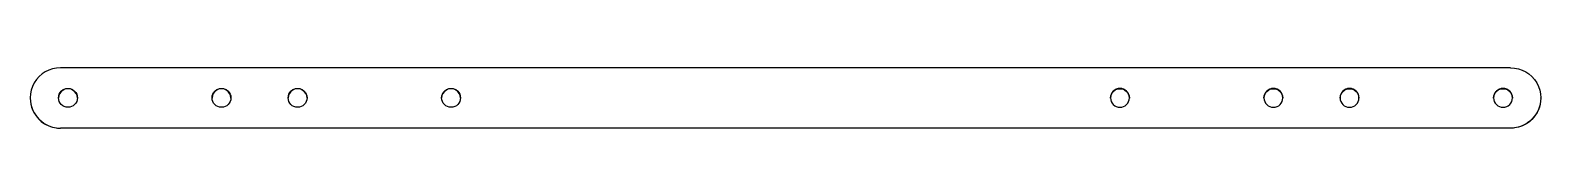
# Model space of a CAD drawing. Extents: x 2.56 to 10.43, y 4.02 to 4.34.
import ezdxf

# ---------------------------------------------------------------- set-up
doc = ezdxf.new("R2010")
doc.units = 0
doc.header["$LTSCALE"] = 0.5
doc.header["$MEASUREMENT"] = 0
doc.layers.add('TANGENT_LINES', color=7, linetype='CONTINUOUS')
doc.layers.add('VISIBLE', color=7, linetype='CONTINUOUS')

msp = doc.modelspace()

# ---------------------------------------------------------------- linework, layer by layer
at = {"layer": 'TANGENT_LINES'}
for p, q in [((2.7154, 4.0259), (2.7154, 4.0249)), ((10.2744, 4.0259), (10.2744, 4.0249))]:
    msp.add_line(p, q, dxfattribs=at)
at = {"layer": 'VISIBLE'}
for p, q in [((10.2744, 4.3408), (2.7154, 4.3408)), ((2.5579, 4.1834), (2.5579, 4.1823)), ((10.4319, 4.1823), (10.4319, 4.1834)), ((10.2744, 4.0259), (2.7154, 4.0259)), ((10.2744, 4.0249), (2.7154, 4.0249))]:
    msp.add_line(p, q, dxfattribs=at)
for centre, major_axis, start_param, end_param in [((2.7154, 4.1834), (0.1575, 0), 1.570796, 4.712389), ((2.7154, 4.1823), (0.1575, 0), 3.141593, 4.712389), ((2.7547, 4.1823), (0.0492, 0), 0, 3.141593), ((3.5547, 4.1823), (0.0492, 0), 0, 3.141593), ((3.9516, 4.1823), (0.0492, 0), 0, 3.141593), ((4.7516, 4.1823), (0.0492, 0), 0, 3.141593)]:
    msp.add_ellipse(centre, major_axis=major_axis, ratio=0.999963, start_param=start_param, end_param=end_param, dxfattribs=at)
at = {"layer": 'VISIBLE', "extrusion": (0, 0, -1)}
for centre, major_axis, start_param, end_param in [((10.2744, 4.1834), (-0.1575, 0), 1.570796, 4.712389), ((8.2382, 4.1823), (-0.0492, 0), 0, 3.141593), ((9.0382, 4.1823), (-0.0492, 0), 0, 3.141593), ((9.435, 4.1823), (-0.0492, 0), 0, 3.141593), ((10.235, 4.1823), (-0.0492, 0), 0, 3.141593), ((10.2744, 4.1823), (-0.1575, 0), 3.141593, 4.712389)]:
    msp.add_ellipse(centre, major_axis=major_axis, ratio=0.999963, start_param=start_param, end_param=end_param, dxfattribs=at)
at = {"layer": 'VISIBLE'}
for centre in [(2.7547, 4.1834), (3.5547, 4.1834), (3.9516, 4.1834), (4.7516, 4.1834)]:
    msp.add_ellipse(centre, major_axis=(0.0492, 0), ratio=0.999963, dxfattribs=at)
at = {"layer": 'VISIBLE', "extrusion": (0, 0, -1)}
for centre in [(8.2382, 4.1834), (9.0382, 4.1834), (9.435, 4.1834), (10.235, 4.1834)]:
    msp.add_ellipse(centre, major_axis=(-0.0492, 0), ratio=0.999963, dxfattribs=at)

doc.saveas('drawing.dxf')
